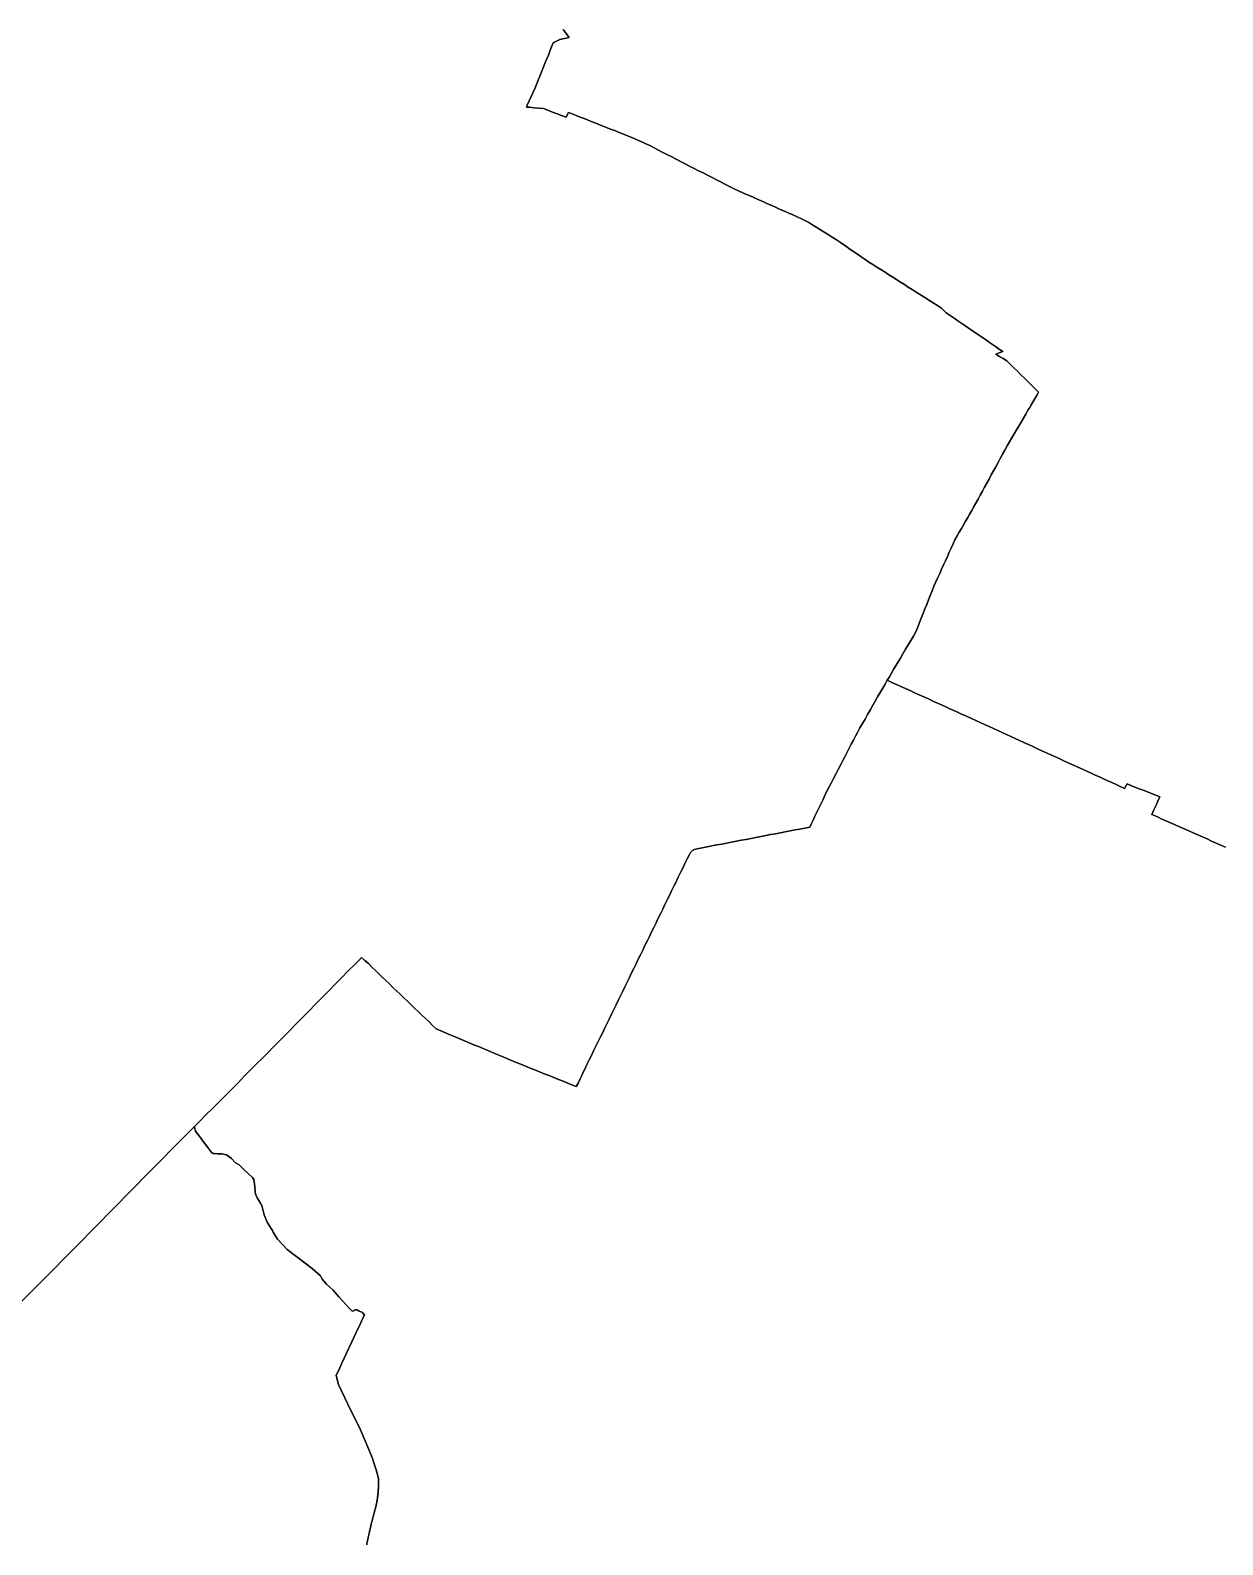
# Model space of a CAD drawing. Header units: inches. Extents: x 130170 to 284068, y 377793 to 804530.
# Drawn here: x 177156 to 179475, y 641686 to 644630 of the extents above; entities that cross this region are included whole.
import ezdxf

# ---------------------------------------------------------------- set-up
doc = ezdxf.new("R2010")
doc.units = ezdxf.units.IN
doc.header["$MEASUREMENT"] = 0
doc.layers.add('muni_il', color=7, linetype='Continuous')

msp = doc.modelspace()

# ---------------------------------------------------------------- linework, layer by layer
at = {"layer": 'muni_il'}
for points in [[(178192.6, 644631.8), (178198.2, 644623.9), (178203.9, 644616), (178194.8, 644614), (178185.8, 644612.1), (178179.5, 644608.8), (178173.3, 644605.5), (178170, 644597.5), (178166.8, 644589.5), (178163.6, 644581.6), (178160.3, 644573.5), (178157, 644565.4), (178153.7, 644557.2), (178150.4, 644549.1), (178147.1, 644541), (178143.9, 644532.9), (178140.6, 644524.8), (178137.8, 644518.3), (178134, 644509.7), (178130.1, 644501.2), (178126.3, 644492.7), (178122.4, 644484.2), (178121, 644480.6), (178126.7, 644480.4), (178135.8, 644479.5), (178145, 644478.6), (178154.1, 644477.8), (178162.9, 644474.4), (178171.7, 644471), (178180.5, 644467.6), (178189.3, 644464.3), (178198.1, 644460.9), (178200.4, 644465.7), (178202.7, 644470.4), (178211.6, 644466.9), (178220.5, 644463.3), (178229.3, 644459.8), (178238.2, 644456.3), (178247.1, 644452.8), (178256, 644449.2), (178264.9, 644445.7), (178273.7, 644442.2), (178282.6, 644438.6), (178284.7, 644438), (178290.2, 644435.9), (178292.8, 644435.1), (178294.1, 644434.5), (178298.2, 644432.7), (178306.4, 644429.3), (178314.5, 644426), (178322.6, 644422.6), (178330.7, 644419.3), (178338.9, 644415.9), (178347, 644412.6), (178352.1, 644410.1), (178360.7, 644405.7), (178369.3, 644401.3), (178377.8, 644396.9), (178386.4, 644392.5), (178395, 644388.1), (178403.5, 644383.7), (178412.1, 644379.3), (178420.9, 644374.8), (178429.6, 644370.4), (178438.4, 644365.9), (178447.1, 644361.5), (178455.9, 644357), (178464.7, 644352.6), (178473.4, 644348.1), (178482.2, 644343.7), (178490.9, 644339.2), (178499.7, 644334.8), (178508.4, 644330.3), (178517.2, 644325.9), (178526, 644321.4), (178534.7, 644317), (178541.8, 644314), (178548.8, 644311), (178555.8, 644307.9), (178562.9, 644304.9), (178564.7, 644304.1), (178573.2, 644300.3), (178581.8, 644296.4), (178590, 644292.8), (178598.2, 644289.1), (178606.4, 644285.5), (178614.7, 644281.9), (178622.9, 644278.3), (178631.1, 644274.7), (178639.3, 644271), (178647.5, 644267.4), (178655.7, 644263.5), (178663.9, 644259.7), (178670, 644256.2), (178676.2, 644252.7), (178684.5, 644247.5), (178692.8, 644242.2), (178701.1, 644237), (178709.4, 644231.7), (178715.5, 644227.8), (178721.7, 644223.9), (178727.8, 644220), (178729, 644219.2), (178730.6, 644218.1), (178737.3, 644213.4), (178744.1, 644208.7), (178749.7, 644204.8), (178757.1, 644199.7), (178764.6, 644194.7), (178772, 644189.6), (178779.4, 644184.5), (178786.9, 644179.5), (178794.6, 644174.6), (178802.3, 644169.7), (178810.1, 644164.8), (178818.5, 644159.7), (178825.9, 644154.8), (178833.4, 644150), (178840.9, 644145.2), (178848.4, 644140.4), (178855.9, 644135.6), (178863.4, 644130.7), (178870.8, 644125.9), (178879.1, 644120.8), (178887.3, 644115.7), (178895.5, 644110.6), (178903.7, 644105.5), (178911.9, 644100.3), (178920.1, 644095.2), (178928.3, 644090.1), (178932.9, 644085.4), (178937.4, 644080.6), (178945, 644075.5), (178952.5, 644070.3), (178960.1, 644065.2), (178967.6, 644060), (178975.2, 644054.8), (178982.7, 644049.7), (178990.3, 644044.5), (178997.8, 644039.4), (179005.7, 644034), (179013.5, 644028.7), (179021.3, 644023.3), (179029.2, 644017.9), (179035.2, 644013.8), (179041.2, 644009.7), (179047.2, 644005.6), (179040.5, 644002.9), (179033.9, 644000.3), (179041, 643996), (179048.1, 643991.7), (179055.1, 643987.4), (179062, 643980.6), (179068.9, 643973.8), (179075.7, 643967), (179082.6, 643960.2), (179089.5, 643953.5), (179096.4, 643946.7), (179103.2, 643939.9), (179110.1, 643933.1), (179117, 643926.3), (179114, 643921.4), (179111.1, 643916.4), (179106.4, 643908.4), (179101.7, 643900.5), (179099.7, 643897), (179096.3, 643891.2), (179091.8, 643883.6), (179087.3, 643875.9), (179082.8, 643868.3), (179078.2, 643860.6), (179073.7, 643853), (179069.2, 643845.3), (179064.7, 643837.7), (179060.2, 643830), (179055.8, 643821.9), (179051.3, 643813.8), (179046.9, 643805.7), (179042.4, 643797.6), (179038, 643789.5), (179033.6, 643781.4), (179029.1, 643773.3), (179024.8, 643765.5), (179020.6, 643757.6), (179016.3, 643749.8), (179012, 643742), (179007.7, 643734.1), (179003.4, 643726.3), (178999.1, 643718.5), (178994.8, 643710.6), (178990.5, 643702.8), (178989.5, 643700.9), (178987.2, 643696.7), (178983.2, 643689.7), (178979.1, 643682.7), (178975.1, 643675.7), (178971.1, 643668.8), (178966.9, 643661.5), (178962.7, 643654.2), (178958.5, 643647), (178954.3, 643639.7), (178950.6, 643631.6), (178946.9, 643623.4), (178943.2, 643615.2), (178939.5, 643607), (178935.8, 643598.8), (178932.1, 643590.7), (178928.4, 643582.5), (178924.6, 643574.3), (178920.9, 643566.1), (178917.1, 643557.6), (178913.2, 643549.1), (178909.7, 643540.2), (178906.3, 643531.4), (178902.8, 643522.6), (178899.3, 643513.8), (178895.8, 643505), (178892.4, 643496.1), (178888.9, 643487.3), (178885.4, 643478.5), (178881.9, 643469.7), (178878.5, 643460.9), (178873.4, 643452.3), (178868.3, 643443.7), (178863.3, 643435.2), (178858.2, 643426.6), (178853.2, 643418.1), (178848.1, 643409.5), (178843, 643401), (178838.9, 643394.1), (178834.9, 643387.2), (178830.8, 643380.2), (178826.7, 643373.3), (178822.6, 643366.4), (178818.3, 643358.9), (178814, 643351.3), (178814, 643351.3), (178808.8, 643342.7), (178803.9, 643334.1), (178799, 643325.5), (178794.1, 643316.9), (178789.2, 643308.3), (178784.3, 643299.7), (178779.4, 643291), (178774.5, 643282.4), (178769.6, 643273.8), (178764.7, 643265.2), (178760.7, 643257.5), (178756.7, 643249.8), (178752.7, 643242.1), (178748.7, 643234.5), (178744.7, 643226.8), (178740.7, 643219.1), (178736.2, 643210.4), (178731.6, 643201.6), (178727.1, 643192.9), (178722.6, 643184.2), (178718.1, 643175.5), (178713.6, 643166.7), (178709.1, 643158), (178704.6, 643149.3), (178700.9, 643141.4), (178697.1, 643133.6), (178693.4, 643125.8), (178689.6, 643118), (178685.9, 643110.1), (178682.1, 643102.3), (178678.4, 643094.5), (178675.1, 643087.7), (178671.9, 643081), (178662.4, 643079.2), (178652.9, 643077.3), (178643.4, 643075.5), (178633.9, 643073.7), (178624.4, 643071.9), (178614.9, 643070), (178605.4, 643068.2), (178595.9, 643066.4), (178586.4, 643064.5), (178576.8, 643062.7), (178567.3, 643060.9), (178557.8, 643059.1), (178548.3, 643057.2), (178538.8, 643055.4), (178529.3, 643053.6), (178519.8, 643051.7), (178510.3, 643049.9), (178500.8, 643048.1), (178491.3, 643046.3), (178481.8, 643044.4), (178472.3, 643042.6), (178462.8, 643040.8), (178453.3, 643039), (178447.9, 643037.5), (178443.7, 643035.2), (178440.2, 643031.8), (178437.9, 643028), (178433.6, 643019.1), (178429.3, 643010.3), (178424.9, 643001.4), (178420.6, 642992.5), (178416.3, 642983.7), (178412, 642974.8), (178407.7, 642965.9), (178403.3, 642957), (178399, 642948.2), (178394.7, 642939.3), (178390.4, 642930.4), (178386, 642921.6), (178381.7, 642912.7), (178377.4, 642903.8), (178373.1, 642895), (178368.8, 642886.1), (178364.4, 642877.2), (178360.1, 642868.4), (178355.8, 642859.5), (178351.5, 642850.6), (178347.2, 642841.7), (178342.8, 642832.9), (178338.5, 642824), (178334.2, 642815.1), (178329.9, 642806.3), (178325.5, 642797.4), (178321.2, 642788.5), (178316.9, 642779.7), (178312.6, 642770.8), (178308.3, 642761.9), (178303.9, 642753), (178299.6, 642744.2), (178295.3, 642735.3), (178291, 642726.4), (178286.6, 642717.6), (178282.3, 642708.7), (178278, 642699.8), (178273.7, 642691), (178269.3, 642682), (178264.9, 642673.1), (178260.5, 642664.1), (178256.1, 642655.2), (178251.7, 642646.2), (178247.3, 642637.3), (178242.9, 642628.3), (178238.5, 642619.4), (178234.9, 642611.9), (178231.4, 642604.4), (178227.8, 642596.9), (178224.7, 642590.2), (178221.5, 642583.5), (178217.9, 642576.5), (178210.5, 642579.6), (178201.4, 642583.3), (178192.3, 642587), (178183.1, 642590.6), (178174, 642594.3), (178164.9, 642598), (178155.8, 642601.7), (178146.6, 642605.3), (178137.5, 642609), (178128.4, 642612.7), (178119.3, 642616.4), (178110.1, 642620), (178101, 642623.7), (178091.9, 642627.4), (178082.7, 642631.2), (178073.6, 642635), (178064.4, 642638.9), (178055.3, 642642.7), (178046.2, 642646.5), (178037, 642650.4), (178027.9, 642654.2), (178018.7, 642658), (178009.6, 642661.9), (178000.5, 642665.7), (177991.3, 642669.5), (177982.2, 642673.4), (177973, 642677.2), (177963.9, 642681), (177954.8, 642684.9), (177945.6, 642688.7), (177938.6, 642695.4), (177931.6, 642702.2), (177924.6, 642708.9), (177917.6, 642715.6), (177910.6, 642722.3), (177903.6, 642729.1), (177896.6, 642735.8), (177889.6, 642742.5), (177882.5, 642749.3), (177875.5, 642756), (177868.5, 642762.7), (177861.5, 642769.5), (177854.5, 642776.2), (177847.5, 642782.9), (177840.8, 642789.5), (177834, 642796), (177827.3, 642802.5), (177820.6, 642809), (177813.8, 642815.6), (177807, 642821.4), (177800.3, 642827.3), (177795, 642822), (177789.7, 642816.7), (177784.5, 642811.4), (177777.9, 642804.8), (177771.3, 642798.1), (177764.8, 642791.5), (177758.2, 642784.8), (177751.6, 642778.1), (177745.1, 642771.5), (177740, 642766), (177733.6, 642759.5), (177727.1, 642752.9), (177720.7, 642746.4), (177714.2, 642739.8), (177707.7, 642733.3), (177701.3, 642726.7), (177694.8, 642720.2), (177688.4, 642713.6), (177681.9, 642707.1), (177675.5, 642700.5), (177669, 642694), (177662, 642686.9), (177655, 642679.8), (177648, 642672.7), (177640.9, 642665.6), (177633.9, 642658.6), (177626.9, 642651.5), (177619.9, 642644.4), (177612.9, 642637.3), (177605.8, 642630.2), (177598.8, 642623.2), (177592.4, 642616.7), (177586, 642610.2), (177579.5, 642603.7), (177573.1, 642597.2), (177566.7, 642590.7), (177560.2, 642584.2), (177553.8, 642577.7), (177547.3, 642571.2), (177540.9, 642564.7), (177534.5, 642558.2), (177528, 642551.7), (177526.6, 642550.2), (177520.2, 642543.8), (177513.8, 642537.4), (177507.4, 642531), (177501, 642524.6), (177494.6, 642518.2), (177488.2, 642511.8), (177481.8, 642505.3), (177475.4, 642498.9), (177467.3, 642490.8), (177459.1, 642482.8), (177457.4, 642481.1), (177387.3, 642410.2), (177317.5, 642338.8), (177247.2, 642267.6), (177175.9, 642195.5), (177105.5, 642124.9)], [(179480.1, 643042.1), (179471.2, 643046.1), (179462.3, 643050), (179453.4, 643053.9), (179444.5, 643057.9), (179435.6, 643061.8), (179426.7, 643065.8), (179417.8, 643069.7), (179408.9, 643073.6), (179400, 643077.6), (179391.1, 643081.5), (179382.2, 643085.5), (179373.3, 643089.4), (179364.4, 643093.3), (179355.5, 643097.3), (179349.4, 643100), (179343.3, 643102.7), (179337.2, 643105.4), (179341.3, 643114.5), (179345.4, 643123.6), (179349, 643131.6), (179352.7, 643139.7), (179344.6, 643142.9), (179336.5, 643146.1), (179328.5, 643149.3), (179320.4, 643152.5), (179312.3, 643155.7), (179304.2, 643158.9), (179296.2, 643162.1), (179289.2, 643165.2), (179286.5, 643160.8), (179283.9, 643156.3), (179275.8, 643160), (179267.7, 643163.7), (179259.5, 643167.4), (179251.4, 643171.1), (179243.3, 643174.8), (179235.2, 643178.5), (179227, 643182.2), (179218.9, 643185.9), (179210.8, 643189.6), (179202, 643193.6), (179193.3, 643197.6), (179184.6, 643201.6), (179175.8, 643205.6), (179167.1, 643209.5), (179158.4, 643213.5), (179149.6, 643217.5), (179140.9, 643221.5), (179132.1, 643225.5), (179123.4, 643229.4), (179114.7, 643233.4), (179105.9, 643237.4), (179097.2, 643241.4), (179088.5, 643245.4), (179080, 643249.2), (179071.5, 643253.1), (179063, 643257), (179054.5, 643260.9), (179046, 643264.7), (179037.5, 643268.6), (179029, 643272.5), (179020.5, 643276.4), (179012, 643280.2), (179003.5, 643284.1), (178995, 643288), (178986.5, 643291.8), (178978, 643295.7), (178972.5, 643298.3), (178967, 643300.8), (178959.5, 643304.2), (178951.9, 643307.7), (178944.4, 643311.1), (178936.8, 643314.6), (178929.2, 643318), (178920.3, 643322), (178911.5, 643326.1), (178902.6, 643330.1), (178893.7, 643334.2), (178884.8, 643338.2), (178875.9, 643342.2), (178867, 643346.3), (178858.1, 643350.3), (178849.3, 643354.3), (178840.4, 643358.4), (178831.5, 643362.4), (178822.6, 643366.4), (178826.7, 643373.3), (178830.8, 643380.2), (178834.9, 643387.2), (178838.9, 643394.1), (178843, 643401), (178848.1, 643409.5), (178853.2, 643418.1), (178858.2, 643426.6), (178863.3, 643435.2), (178868.3, 643443.7), (178873.4, 643452.3), (178878.5, 643460.9), (178881.9, 643469.7), (178885.4, 643478.5), (178888.9, 643487.3), (178892.4, 643496.1), (178895.8, 643505), (178899.3, 643513.8), (178902.8, 643522.6), (178906.3, 643531.4), (178909.7, 643540.2), (178913.2, 643549.1), (178917.1, 643557.6), (178920.9, 643566.1), (178924.6, 643574.3), (178928.4, 643582.5), (178932.1, 643590.7), (178935.8, 643598.8), (178939.5, 643607), (178943.2, 643615.2), (178946.9, 643623.4), (178950.6, 643631.6), (178954.3, 643639.7), (178958.5, 643647), (178962.7, 643654.2), (178966.9, 643661.5), (178971.1, 643668.8), (178975.1, 643675.7), (178979.1, 643682.7), (178983.2, 643689.7), (178987.2, 643696.7), (178989.5, 643700.9), (178990.5, 643702.8), (178994.8, 643710.6), (178999.1, 643718.5), (179003.4, 643726.3), (179007.7, 643734.1), (179012, 643742), (179016.3, 643749.8), (179020.6, 643757.6), (179024.8, 643765.5), (179029.1, 643773.3), (179033.6, 643781.4), (179038, 643789.5), (179042.4, 643797.6), (179046.9, 643805.7), (179051.3, 643813.8), (179055.8, 643821.9), (179060.2, 643830), (179064.7, 643837.7), (179069.2, 643845.3), (179073.7, 643853), (179078.2, 643860.6), (179082.8, 643868.3), (179087.3, 643875.9), (179091.8, 643883.6), (179096.3, 643891.2), (179099.7, 643897), (179101.7, 643900.5), (179106.4, 643908.4), (179111.1, 643916.4), (179114, 643921.4), (179117, 643926.3), (179110.1, 643933.1), (179103.2, 643939.9), (179096.4, 643946.7), (179089.5, 643953.5), (179082.6, 643960.2), (179075.7, 643967), (179068.9, 643973.8), (179062, 643980.6), (179055.1, 643987.4), (179048.1, 643991.7), (179041, 643996), (179033.9, 644000.3), (179040.5, 644002.9), (179047.2, 644005.6), (179041.2, 644009.7), (179035.2, 644013.8), (179029.2, 644017.9), (179021.3, 644023.3), (179013.5, 644028.7), (179005.7, 644034), (178997.8, 644039.4), (178990.3, 644044.5), (178982.7, 644049.7), (178975.2, 644054.8), (178967.6, 644060), (178960.1, 644065.2), (178952.5, 644070.3), (178945, 644075.5), (178937.4, 644080.6), (178932.9, 644085.4), (178928.3, 644090.1), (178920.1, 644095.2), (178911.9, 644100.3), (178903.7, 644105.5), (178895.5, 644110.6), (178887.3, 644115.7), (178879.1, 644120.8), (178870.8, 644125.9), (178863.4, 644130.7), (178855.9, 644135.6), (178848.4, 644140.4), (178840.9, 644145.2), (178833.4, 644150), (178825.9, 644154.8), (178818.5, 644159.7), (178810.1, 644164.8), (178802.3, 644169.7), (178794.6, 644174.6), (178786.9, 644179.5), (178779.4, 644184.5), (178772, 644189.6), (178764.6, 644194.7), (178757.1, 644199.7), (178749.7, 644204.8), (178744.1, 644208.7), (178737.3, 644213.4), (178730.6, 644218.1), (178729, 644219.2), (178727.8, 644220), (178721.7, 644223.9), (178715.5, 644227.8), (178709.4, 644231.7), (178701.1, 644237), (178692.8, 644242.2), (178684.5, 644247.5), (178676.2, 644252.7), (178670, 644256.2), (178663.9, 644259.7), (178655.7, 644263.5), (178647.5, 644267.4), (178639.3, 644271), (178631.1, 644274.7), (178622.9, 644278.3), (178614.7, 644281.9), (178606.4, 644285.5), (178598.2, 644289.1), (178590, 644292.8), (178581.8, 644296.4), (178573.2, 644300.3), (178564.7, 644304.1), (178562.9, 644304.9), (178555.8, 644307.9), (178548.8, 644311), (178541.8, 644314), (178534.7, 644317), (178526, 644321.4), (178517.2, 644325.9), (178508.4, 644330.3), (178499.7, 644334.8), (178490.9, 644339.2), (178482.2, 644343.7), (178473.4, 644348.1), (178464.7, 644352.6), (178455.9, 644357), (178447.1, 644361.5), (178438.4, 644365.9), (178429.6, 644370.4), (178420.9, 644374.8), (178412.1, 644379.3), (178403.5, 644383.7), (178395, 644388.1), (178386.4, 644392.5), (178377.8, 644396.9), (178369.3, 644401.3), (178360.7, 644405.7), (178352.1, 644410.1), (178347, 644412.6), (178338.9, 644415.9), (178330.7, 644419.3), (178322.6, 644422.6), (178314.5, 644426), (178306.4, 644429.3), (178298.2, 644432.7), (178294.1, 644434.5), (178292.8, 644435.1), (178290.2, 644435.9), (178284.7, 644438), (178282.6, 644438.6), (178273.7, 644442.2), (178264.9, 644445.7), (178256, 644449.2), (178247.1, 644452.8), (178238.2, 644456.3), (178229.3, 644459.8), (178220.5, 644463.3), (178211.6, 644466.9), (178202.7, 644470.4), (178200.4, 644465.7), (178198.1, 644460.9), (178189.3, 644464.3), (178180.5, 644467.6), (178171.7, 644471), (178162.9, 644474.4), (178154.1, 644477.8), (178145, 644478.6), (178135.8, 644479.5), (178126.7, 644480.4), (178121, 644480.6), (178122.4, 644484.2), (178126.3, 644492.7), (178130.1, 644501.2), (178134, 644509.7), (178137.8, 644518.3), (178140.6, 644524.8), (178143.9, 644532.9), (178147.1, 644541), (178150.4, 644549.1), (178153.7, 644557.2), (178157, 644565.4), (178160.3, 644573.5), (178163.6, 644581.6), (178166.8, 644589.5), (178170, 644597.5), (178173.3, 644605.5), (178179.5, 644608.8), (178185.8, 644612.1), (178194.8, 644614), (178203.9, 644616), (178198.2, 644623.9), (178192.6, 644631.8)], [(177810.4, 641686), (177810.5, 641686.3), (177810.5, 641686.6), (177810.9, 641688.7), (177811.2, 641690.2), (177811.5, 641691.6), (177811.8, 641693.1), (177812.1, 641694.5), (177812.4, 641696), (177812.7, 641697.4), (177813, 641698.9), (177813.3, 641700.4), (177813.7, 641701.8), (177814, 641703.3), (177814.3, 641704.7), (177814.6, 641706.2), (177814.9, 641707.6), (177815.2, 641709), (177815.6, 641710.5), (177815.9, 641711.9), (177816.2, 641713.5), (177816.6, 641714.9), (177816.9, 641716.4), (177817.3, 641717.8), (177817.6, 641719.3), (177817.9, 641720.7), (177818.3, 641722.1), (177818.6, 641723.6), (177819, 641725), (177819.3, 641726.5), (177819.7, 641727.9), (177820, 641729.4), (177820.4, 641730.8), (177820.8, 641732.2), (177821.1, 641733.7), (177821.5, 641735.1), (177821.9, 641736.5), (177822.2, 641738), (177822.6, 641739.4), (177823, 641740.8), (177823.4, 641742.3), (177823.8, 641743.7), (177824.1, 641745.1), (177824.5, 641746.6), (177824.9, 641748), (177825.3, 641749.4), (177825.7, 641750.9), (177826.1, 641752.3), (177826.5, 641753.7), (177826.9, 641755.2), (177827.3, 641756.6), (177827.7, 641758), (177828.1, 641759.4), (177828.2, 641759.8), (177828.3, 641760.1), (177828.4, 641760.5), (177828.4, 641760.8), (177828.5, 641761.2), (177828.6, 641761.5), (177828.7, 641761.9), (177828.8, 641762.2), (177828.8, 641762.6), (177828.9, 641762.9), (177829, 641763.3), (177829, 641763.6), (177829.1, 641764), (177829.2, 641764.3), (177829.3, 641764.7), (177829.3, 641765), (177829.4, 641765.4), (177829.5, 641765.7), (177829.5, 641766.1), (177829.6, 641766.4), (177829.7, 641766.8), (177829.7, 641767.1), (177829.8, 641767.5), (177829.9, 641767.8), (177829.9, 641768.2), (177830, 641768.5), (177830.1, 641768.9), (177830.1, 641769.2), (177830.2, 641769.6), (177830.3, 641769.9), (177830.3, 641770.3), (177830.4, 641770.6), (177830.4, 641771), (177830.5, 641771.3), (177830.6, 641771.7), (177830.6, 641772), (177830.7, 641772.4), (177830.7, 641772.7), (177830.8, 641773.1), (177830.8, 641773.5), (177830.9, 641773.8), (177831, 641774.2), (177831, 641774.5), (177831.1, 641774.9), (177831.1, 641775.2), (177831.2, 641775.6), (177831.2, 641775.9), (177831.3, 641776.3), (177831.3, 641776.6), (177831.4, 641777), (177831.4, 641777.3), (177831.5, 641777.7), (177831.5, 641778), (177831.6, 641778.4), (177831.6, 641778.8), (177831.7, 641779.1), (177831.7, 641779.5), (177831.8, 641779.8), (177831.8, 641780.2), (177831.8, 641780.5), (177831.9, 641780.9), (177831.9, 641781.2), (177832, 641781.6), (177832, 641781.9), (177832.1, 641782.3), (177832.1, 641782.7), (177832.1, 641783), (177832.2, 641783.4), (177832.2, 641783.7), (177832.2, 641784.1), (177832.3, 641784.4), (177832.3, 641784.8), (177832.4, 641785.1), (177832.4, 641785.5), (177832.4, 641785.8), (177832.5, 641786.2), (177832.5, 641786.6), (177832.5, 641786.9), (177832.6, 641787.3), (177832.6, 641787.6), (177832.6, 641788), (177832.7, 641788.3), (177832.7, 641788.7), (177832.7, 641789), (177832.7, 641789.4), (177832.8, 641789.8), (177832.8, 641790.1), (177832.8, 641790.5), (177832.8, 641790.8), (177832.9, 641791.2), (177832.9, 641791.5), (177832.9, 641791.9), (177832.9, 641792.2), (177833, 641792.6), (177833, 641793), (177833, 641793.3), (177833, 641793.7), (177833.1, 641794), (177833.1, 641794.4), (177833.1, 641794.7), (177833.1, 641795.1), (177833.1, 641795.5), (177833.2, 641795.8), (177833.2, 641796.2), (177833.2, 641796.5), (177833.2, 641796.9), (177833.2, 641797.2), (177833.2, 641797.6), (177833.2, 641798), (177833.3, 641798.3), (177833.3, 641798.7), (177833.3, 641799), (177833.3, 641799.4), (177833.3, 641799.7), (177833.3, 641800.1), (177833.3, 641800.4), (177833.3, 641800.8), (177833.3, 641801.2), (177833.3, 641801.5), (177833.4, 641801.9), (177833.4, 641802.2), (177833.4, 641802.6), (177833.4, 641802.9), (177833.4, 641803.3), (177833.4, 641803.7), (177833.4, 641804), (177833.4, 641804.4), (177833.4, 641804.7), (177833.4, 641805.1), (177833.4, 641805.4), (177833.4, 641805.8), (177833.4, 641806.2), (177833.4, 641806.5), (177833.4, 641806.9), (177833.4, 641807.2), (177833.4, 641807.6), (177833.4, 641807.9), (177833.4, 641808.3), (177833.4, 641808.7), (177833.4, 641809), (177833.4, 641809.4), (177833.4, 641809.7), (177833.3, 641810.1), (177833.3, 641810.4), (177833.3, 641810.8), (177833.3, 641811.2), (177833.3, 641811.5), (177833.3, 641811.9), (177833.3, 641812.2), (177833.3, 641812.6), (177833.3, 641812.9), (177833.3, 641813.3), (177833.2, 641813.7), (177833.2, 641814), (177833.2, 641814.5), (177829.1, 641831.7), (177823.9, 641847), (177822, 641853.5), (177820, 641858.9), (177798.3, 641909.2), (177773.8, 641959), (177755.8, 641997.5), (177750.9, 642015), (177757.3, 642028.8), (177761.9, 642038.9), (177790, 642098.3), (177798.3, 642116.2), (177802.5, 642125.3), (177806, 642132.2), (177802.8, 642136.5), (177801.5, 642137.8), (177798.7, 642138.7), (177795.5, 642140.2), (177791.9, 642142.6), (177788.6, 642142.8), (177787.3, 642142.3), (177785.1, 642140.6), (177782.9, 642140.2), (177781.4, 642140.9), (177777.6, 642144.8), (177756.5, 642168), (177745, 642180.6), (177732.2, 642192.7), (177724, 642202.1), (177720.3, 642209), (177704.6, 642222.8), (177672, 642247.3), (177655.7, 642260.1), (177636.9, 642280.3), (177628.4, 642293.3), (177627.2, 642297.1), (177623.2, 642302.6), (177617, 642312.8), (177610.9, 642327.4), (177606.2, 642345.6), (177603.7, 642350.1), (177597.7, 642360.5), (177594.9, 642366), (177593.8, 642371.6), (177592.6, 642382.3), (177591.1, 642396.1), (177588.1, 642399.9), (177580.3, 642407.3), (177571.6, 642415.5), (177562.2, 642424.2), (177555, 642428.4), (177547.6, 642436.7), (177542.6, 642440.7), (177537.5, 642443.7), (177528.6, 642445.7), (177520, 642446), (177513.8, 642446.3), (177513.5, 642446.4), (177513.2, 642446.5), (177512.9, 642446.5), (177512.6, 642446.6), (177512.3, 642446.7), (177512, 642446.8), (177511.7, 642446.9), (177511.4, 642447), (177511.1, 642447.1), (177510.8, 642447.2), (177510.6, 642447.3), (177510.3, 642447.4), (177510, 642447.6), (177509.7, 642447.7), (177509.5, 642447.9), (177509.2, 642448), (177501.4, 642458), (177489.4, 642474.2), (177488.5, 642475.4), (177486.4, 642478.1), (177477.7, 642489.8), (177476.9, 642492.2), (177476.5, 642493.6), (177475.4, 642498.9), (177481.8, 642505.3), (177488.2, 642511.8), (177494.6, 642518.2), (177501, 642524.6), (177507.4, 642531), (177513.8, 642537.4), (177520.2, 642543.8), (177526.6, 642550.2), (177528, 642551.7), (177534.5, 642558.2), (177540.9, 642564.7), (177547.3, 642571.2), (177553.8, 642577.7), (177560.2, 642584.2), (177566.7, 642590.7), (177573.1, 642597.2), (177579.5, 642603.7), (177586, 642610.2), (177592.4, 642616.7), (177598.8, 642623.2), (177605.8, 642630.2), (177612.9, 642637.3), (177619.9, 642644.4), (177626.9, 642651.5), (177633.9, 642658.6), (177640.9, 642665.6), (177648, 642672.7), (177655, 642679.8), (177662, 642686.9), (177669, 642694), (177675.5, 642700.5), (177681.9, 642707.1), (177688.4, 642713.6), (177694.8, 642720.2), (177701.3, 642726.7), (177707.7, 642733.3), (177714.2, 642739.8), (177720.7, 642746.4), (177727.1, 642752.9), (177733.6, 642759.5), (177740, 642766), (177745.1, 642771.5), (177751.6, 642778.1), (177758.2, 642784.8), (177764.8, 642791.5), (177771.3, 642798.1), (177777.9, 642804.8), (177784.5, 642811.4), (177789.7, 642816.7), (177795, 642822), (177800.3, 642827.3), (177807, 642821.4), (177813.8, 642815.6), (177820.6, 642809), (177827.3, 642802.5), (177834, 642796), (177840.8, 642789.5), (177847.5, 642782.9), (177854.5, 642776.2), (177861.5, 642769.5), (177868.5, 642762.7), (177875.5, 642756), (177882.5, 642749.3), (177889.6, 642742.5), (177896.6, 642735.8), (177903.6, 642729.1), (177910.6, 642722.3), (177917.6, 642715.6), (177924.6, 642708.9), (177931.6, 642702.2), (177938.6, 642695.4), (177945.6, 642688.7), (177954.8, 642684.9), (177963.9, 642681), (177973, 642677.2), (177982.2, 642673.4), (177991.3, 642669.5), (178000.5, 642665.7), (178009.6, 642661.9), (178018.7, 642658), (178027.9, 642654.2), (178037, 642650.4), (178046.2, 642646.5), (178055.3, 642642.7), (178064.4, 642638.9), (178073.6, 642635), (178082.7, 642631.2), (178091.9, 642627.4), (178101, 642623.7), (178110.1, 642620), (178119.3, 642616.4), (178128.4, 642612.7), (178137.5, 642609), (178146.6, 642605.3), (178155.8, 642601.7), (178164.9, 642598), (178174, 642594.3), (178183.1, 642590.6), (178192.3, 642587), (178201.4, 642583.3), (178210.5, 642579.6), (178217.9, 642576.5), (178221.5, 642583.5), (178224.7, 642590.2), (178227.8, 642596.9), (178231.4, 642604.4), (178234.9, 642611.9), (178238.5, 642619.4), (178242.9, 642628.3), (178247.3, 642637.3), (178251.7, 642646.2), (178256.1, 642655.2), (178260.5, 642664.1), (178264.9, 642673.1), (178269.3, 642682), (178273.7, 642691), (178278, 642699.8), (178282.3, 642708.7), (178286.6, 642717.6), (178291, 642726.4), (178295.3, 642735.3), (178299.6, 642744.2), (178303.9, 642753), (178308.3, 642761.9), (178312.6, 642770.8), (178316.9, 642779.7), (178321.2, 642788.5), (178325.5, 642797.4), (178329.9, 642806.3), (178334.2, 642815.1), (178338.5, 642824), (178342.8, 642832.9), (178347.2, 642841.7), (178351.5, 642850.6), (178355.8, 642859.5), (178360.1, 642868.4), (178364.4, 642877.2), (178368.8, 642886.1), (178373.1, 642895), (178377.4, 642903.8), (178381.7, 642912.7), (178386, 642921.6), (178390.4, 642930.4), (178394.7, 642939.3), (178399, 642948.2), (178403.3, 642957), (178407.7, 642965.9), (178412, 642974.8), (178416.3, 642983.7), (178420.6, 642992.5), (178424.9, 643001.4), (178429.3, 643010.3), (178433.6, 643019.1), (178437.9, 643028), (178440.2, 643031.8), (178443.7, 643035.2), (178447.9, 643037.5), (178453.3, 643039), (178462.8, 643040.8), (178472.3, 643042.6), (178481.8, 643044.4), (178491.3, 643046.3), (178500.8, 643048.1), (178510.3, 643049.9), (178519.8, 643051.7), (178529.3, 643053.6), (178538.8, 643055.4), (178548.3, 643057.2), (178557.8, 643059.1), (178567.3, 643060.9), (178576.8, 643062.7), (178586.4, 643064.5), (178595.9, 643066.4), (178605.4, 643068.2), (178614.9, 643070), (178624.4, 643071.9), (178633.9, 643073.7), (178643.4, 643075.5), (178652.9, 643077.3), (178662.4, 643079.2), (178671.9, 643081), (178675.1, 643087.7), (178678.4, 643094.5), (178682.1, 643102.3), (178685.9, 643110.1), (178689.6, 643118), (178693.4, 643125.8), (178697.1, 643133.6), (178700.9, 643141.4), (178704.6, 643149.3), (178709.1, 643158), (178713.6, 643166.7), (178718.1, 643175.5), (178722.6, 643184.2), (178727.1, 643192.9), (178731.6, 643201.6), (178736.2, 643210.4), (178740.7, 643219.1), (178744.7, 643226.8), (178748.7, 643234.5), (178752.7, 643242.1), (178756.7, 643249.8), (178760.7, 643257.5), (178764.7, 643265.2), (178769.6, 643273.8), (178774.5, 643282.4), (178779.4, 643291), (178784.3, 643299.7), (178789.2, 643308.3), (178794.1, 643316.9), (178799, 643325.5), (178803.9, 643334.1), (178808.8, 643342.7), (178814, 643351.3), (178814, 643351.3), (178818.3, 643358.9), (178822.6, 643366.4), (178831.5, 643362.4), (178840.4, 643358.4), (178849.3, 643354.3), (178858.1, 643350.3), (178867, 643346.3), (178875.9, 643342.2), (178884.8, 643338.2), (178893.7, 643334.2), (178902.6, 643330.1), (178911.5, 643326.1), (178920.3, 643322), (178929.2, 643318), (178936.8, 643314.6), (178944.4, 643311.1), (178951.9, 643307.7), (178959.5, 643304.2), (178967, 643300.8), (178972.5, 643298.3), (178978, 643295.7), (178986.5, 643291.8), (178995, 643288), (179003.5, 643284.1), (179012, 643280.2), (179020.5, 643276.4), (179029, 643272.5), (179037.5, 643268.6), (179046, 643264.7), (179054.5, 643260.9), (179063, 643257), (179071.5, 643253.1), (179080, 643249.2), (179088.5, 643245.4), (179097.2, 643241.4), (179105.9, 643237.4), (179114.7, 643233.4), (179123.4, 643229.4), (179132.1, 643225.5), (179140.9, 643221.5), (179149.6, 643217.5), (179158.4, 643213.5), (179167.1, 643209.5), (179175.8, 643205.6), (179184.6, 643201.6), (179193.3, 643197.6), (179202, 643193.6), (179210.8, 643189.6), (179218.9, 643185.9), (179227, 643182.2), (179235.2, 643178.5), (179243.3, 643174.8), (179251.4, 643171.1), (179259.5, 643167.4), (179267.7, 643163.7), (179275.8, 643160), (179283.9, 643156.3), (179286.5, 643160.8), (179289.2, 643165.2), (179296.2, 643162.1), (179304.2, 643158.9), (179312.3, 643155.7), (179320.4, 643152.5), (179328.5, 643149.3), (179336.5, 643146.1), (179344.6, 643142.9), (179352.7, 643139.7), (179349, 643131.6), (179345.4, 643123.6), (179341.3, 643114.5), (179337.2, 643105.4), (179343.3, 643102.7), (179349.4, 643100), (179355.5, 643097.3), (179364.4, 643093.3), (179373.3, 643089.4), (179382.2, 643085.5), (179391.1, 643081.5), (179400, 643077.6), (179408.9, 643073.6), (179417.8, 643069.7), (179426.7, 643065.8), (179435.6, 643061.8), (179444.5, 643057.9), (179453.4, 643053.9), (179462.3, 643050), (179471.2, 643046.1), (179480.1, 643042.1)], [(177105.5, 642124.9), (177175.9, 642195.5), (177247.2, 642267.6), (177317.5, 642338.8), (177387.3, 642410.2), (177457.4, 642481.1), (177459.1, 642482.8), (177467.3, 642490.8), (177475.4, 642498.9), (177475.4, 642498.9), (177476.5, 642493.6), (177476.9, 642492.2), (177477.7, 642489.8), (177486.4, 642478.1), (177488.5, 642475.4), (177489.4, 642474.2), (177501.4, 642458), (177509.2, 642448), (177509.5, 642447.9), (177509.7, 642447.7), (177510, 642447.6), (177510.3, 642447.4), (177510.6, 642447.3), (177510.8, 642447.2), (177511.1, 642447.1), (177511.4, 642447), (177511.7, 642446.9), (177512, 642446.8), (177512.3, 642446.7), (177512.6, 642446.6), (177512.9, 642446.5), (177513.2, 642446.5), (177513.5, 642446.4), (177513.8, 642446.3), (177520, 642446), (177528.6, 642445.7), (177537.5, 642443.7), (177542.6, 642440.7), (177547.6, 642436.7), (177555, 642428.4), (177562.2, 642424.2), (177571.6, 642415.5), (177580.3, 642407.3), (177588.1, 642399.9), (177591.1, 642396.1), (177592.6, 642382.3), (177593.8, 642371.6), (177594.9, 642366), (177597.7, 642360.5), (177603.7, 642350.1), (177606.2, 642345.6), (177610.9, 642327.4), (177617, 642312.8), (177623.2, 642302.6), (177627.2, 642297.1), (177628.4, 642293.3), (177636.9, 642280.3), (177655.7, 642260.1), (177672, 642247.3), (177704.6, 642222.8), (177720.3, 642209), (177724, 642202.1), (177732.2, 642192.7), (177745, 642180.6), (177756.5, 642168), (177777.6, 642144.8), (177781.4, 642140.9), (177782.9, 642140.2), (177785.1, 642140.6), (177787.3, 642142.3), (177788.6, 642142.8), (177791.9, 642142.6), (177795.5, 642140.2), (177798.7, 642138.7), (177801.5, 642137.8), (177802.8, 642136.5), (177806, 642132.2), (177802.5, 642125.3), (177798.3, 642116.2), (177790, 642098.3), (177761.9, 642038.9), (177757.3, 642028.8), (177750.9, 642015), (177755.8, 641997.5), (177773.8, 641959), (177798.3, 641909.2), (177820, 641858.9), (177822, 641853.5), (177823.9, 641847), (177829.1, 641831.7), (177833.2, 641814.5), (177833.2, 641814), (177833.2, 641813.7), (177833.3, 641813.3), (177833.3, 641812.9), (177833.3, 641812.6), (177833.3, 641812.2), (177833.3, 641811.9), (177833.3, 641811.5), (177833.3, 641811.2), (177833.3, 641810.8), (177833.3, 641810.4), (177833.3, 641810.1), (177833.4, 641809.7), (177833.4, 641809.4), (177833.4, 641809), (177833.4, 641808.7), (177833.4, 641808.3), (177833.4, 641807.9), (177833.4, 641807.6), (177833.4, 641807.2), (177833.4, 641806.9), (177833.4, 641806.5), (177833.4, 641806.2), (177833.4, 641805.8), (177833.4, 641805.4), (177833.4, 641805.1), (177833.4, 641804.7), (177833.4, 641804.4), (177833.4, 641804), (177833.4, 641803.7), (177833.4, 641803.3), (177833.4, 641802.9), (177833.4, 641802.6), (177833.4, 641802.2), (177833.4, 641801.9), (177833.3, 641801.5), (177833.3, 641801.2), (177833.3, 641800.8), (177833.3, 641800.4), (177833.3, 641800.1), (177833.3, 641799.7), (177833.3, 641799.4), (177833.3, 641799), (177833.3, 641798.7), (177833.3, 641798.3), (177833.2, 641798), (177833.2, 641797.6), (177833.2, 641797.2), (177833.2, 641796.9), (177833.2, 641796.5), (177833.2, 641796.2), (177833.2, 641795.8), (177833.1, 641795.5), (177833.1, 641795.1), (177833.1, 641794.7), (177833.1, 641794.4), (177833.1, 641794), (177833, 641793.7), (177833, 641793.3), (177833, 641793), (177833, 641792.6), (177832.9, 641792.2), (177832.9, 641791.9), (177832.9, 641791.5), (177832.9, 641791.2), (177832.8, 641790.8), (177832.8, 641790.5), (177832.8, 641790.1), (177832.8, 641789.8), (177832.7, 641789.4), (177832.7, 641789), (177832.7, 641788.7), (177832.7, 641788.3), (177832.6, 641788), (177832.6, 641787.6), (177832.6, 641787.3), (177832.5, 641786.9), (177832.5, 641786.6), (177832.5, 641786.2), (177832.4, 641785.8), (177832.4, 641785.5), (177832.4, 641785.1), (177832.3, 641784.8), (177832.3, 641784.4), (177832.2, 641784.1), (177832.2, 641783.7), (177832.2, 641783.4), (177832.1, 641783), (177832.1, 641782.7), (177832.1, 641782.3), (177832, 641781.9), (177832, 641781.6), (177831.9, 641781.2), (177831.9, 641780.9), (177831.8, 641780.5), (177831.8, 641780.2), (177831.8, 641779.8), (177831.7, 641779.5), (177831.7, 641779.1), (177831.6, 641778.8), (177831.6, 641778.4), (177831.5, 641778), (177831.5, 641777.7), (177831.4, 641777.3), (177831.4, 641777), (177831.3, 641776.6), (177831.3, 641776.3), (177831.2, 641775.9), (177831.2, 641775.6), (177831.1, 641775.2), (177831.1, 641774.9), (177831, 641774.5), (177831, 641774.2), (177830.9, 641773.8), (177830.8, 641773.5), (177830.8, 641773.1), (177830.7, 641772.7), (177830.7, 641772.4), (177830.6, 641772), (177830.6, 641771.7), (177830.5, 641771.3), (177830.4, 641771), (177830.4, 641770.6), (177830.3, 641770.3), (177830.3, 641769.9), (177830.2, 641769.6), (177830.1, 641769.2), (177830.1, 641768.9), (177830, 641768.5), (177829.9, 641768.2), (177829.9, 641767.8), (177829.8, 641767.5), (177829.7, 641767.1), (177829.7, 641766.8), (177829.6, 641766.4), (177829.5, 641766.1), (177829.5, 641765.7), (177829.4, 641765.4), (177829.3, 641765), (177829.3, 641764.7), (177829.2, 641764.3), (177829.1, 641764), (177829, 641763.6), (177829, 641763.3), (177828.9, 641762.9), (177828.8, 641762.6), (177828.8, 641762.2), (177828.7, 641761.9), (177828.6, 641761.5), (177828.5, 641761.2), (177828.4, 641760.8), (177828.4, 641760.5), (177828.3, 641760.1), (177828.2, 641759.8), (177828.1, 641759.4), (177827.7, 641758), (177827.3, 641756.6), (177826.9, 641755.2), (177826.5, 641753.7), (177826.1, 641752.3), (177825.7, 641750.9), (177825.3, 641749.4), (177824.9, 641748), (177824.5, 641746.6), (177824.1, 641745.1), (177823.8, 641743.7), (177823.4, 641742.3), (177823, 641740.8), (177822.6, 641739.4), (177822.2, 641738), (177821.9, 641736.5), (177821.5, 641735.1), (177821.1, 641733.7), (177820.8, 641732.2), (177820.4, 641730.8), (177820, 641729.4), (177819.7, 641727.9), (177819.3, 641726.5), (177819, 641725), (177818.6, 641723.6), (177818.3, 641722.1), (177817.9, 641720.7), (177817.6, 641719.3), (177817.3, 641717.8), (177816.9, 641716.4), (177816.6, 641714.9), (177816.2, 641713.5), (177815.9, 641711.9), (177815.6, 641710.5), (177815.2, 641709), (177814.9, 641707.6), (177814.6, 641706.2), (177814.3, 641704.7), (177814, 641703.3), (177813.7, 641701.8), (177813.3, 641700.4), (177813, 641698.9), (177812.7, 641697.4), (177812.4, 641696), (177812.1, 641694.5), (177811.8, 641693.1), (177811.5, 641691.6), (177811.2, 641690.2), (177810.9, 641688.7), (177810.5, 641686.6), (177810.5, 641686.3), (177810.4, 641686)]]:
    msp.add_lwpolyline(points, dxfattribs=at)

doc.saveas('drawing.dxf')
